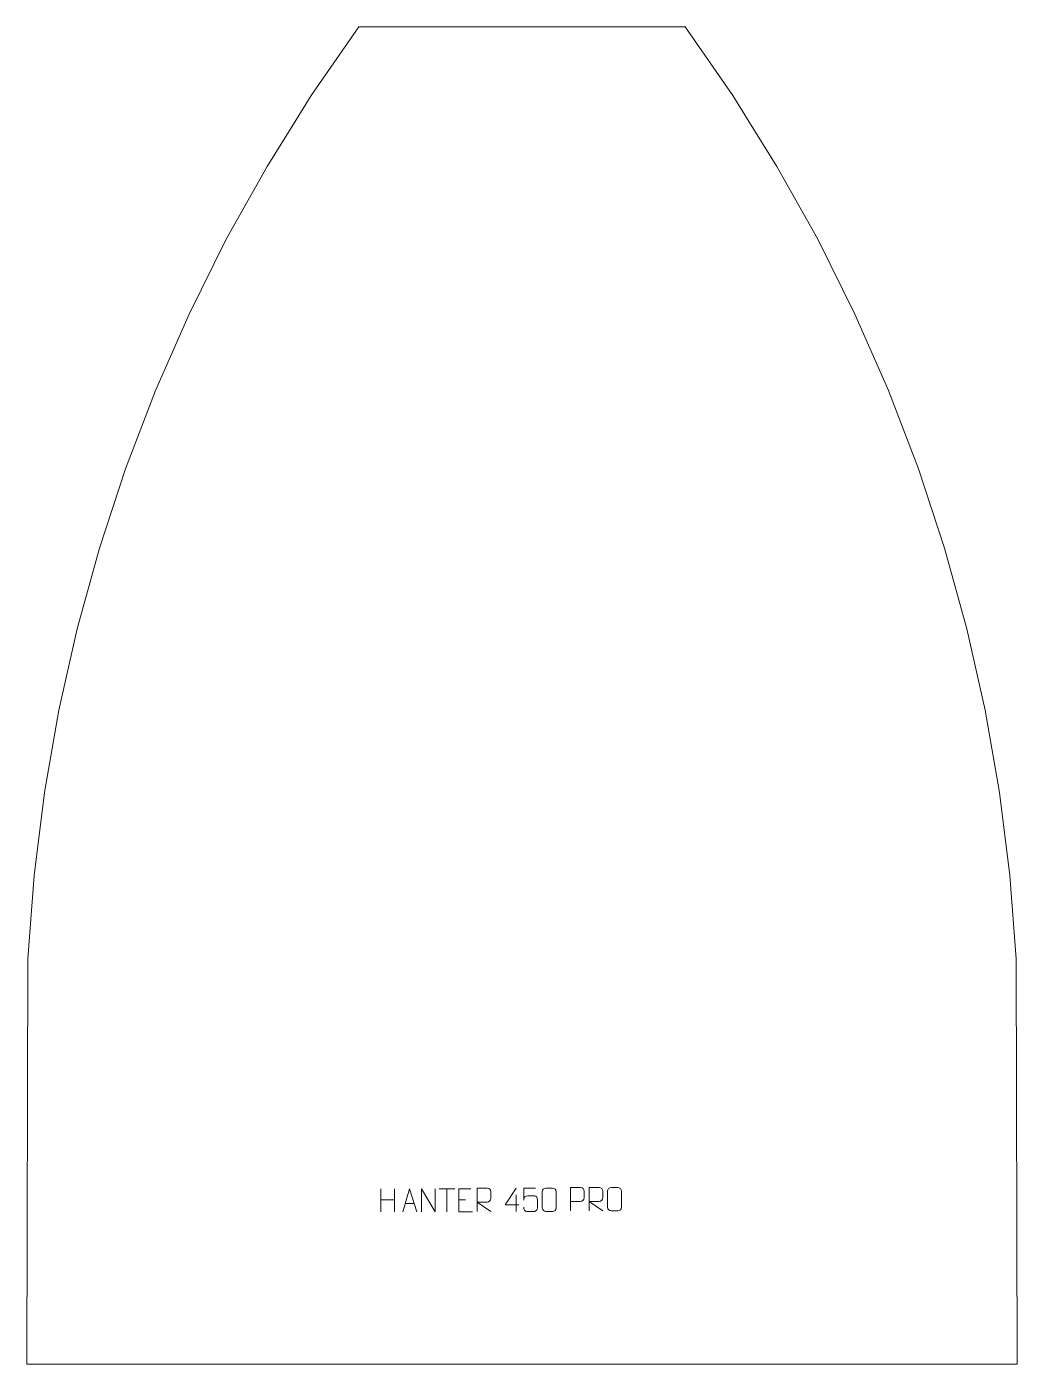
# Model space of a CAD drawing. Header units: millimetres. Extents: x -507 to 556, y 535 to 1970.
import ezdxf

# ---------------------------------------------------------------- set-up
doc = ezdxf.new("R2010")
doc.units = ezdxf.units.MM
doc.header["$MEASUREMENT"] = 0
doc.layers.add('layer 1', color=7, linetype='Continuous')

msp = doc.modelspace()

# ---------------------------------------------------------------- linework, layer by layer
at = {"layer": 'layer 1', "color": 242, "lineweight": 9}
msp.add_open_spline([(-150.5903, 1969.5273), (-150.5903, 1969.5273), (199.4116, 1969.5273), (199.4116, 1969.5273), (199.4116, 1969.5273), (199.4116, 1969.5273), (250.4813, 1895.8254), (250.4813, 1895.8254), (250.4813, 1895.8254), (250.4813, 1895.8254), (266.8889, 1869.5275), (266.8889, 1869.5275), (266.8889, 1869.5275), (266.8889, 1869.5275), (297.9493, 1819.7519), (297.9493, 1819.7519), (297.9493, 1819.7519), (297.9493, 1819.7519), (341.7004, 1741.4853), (341.7004, 1741.4853), (341.7004, 1741.4853), (341.7004, 1741.4853), (381.6394, 1661.2039), (381.6394, 1661.2039), (381.6394, 1661.2039), (381.6394, 1661.2039), (417.6718, 1579.0924), (417.6718, 1579.0924), (417.6718, 1579.0924), (417.6718, 1579.0924), (449.7107, 1495.3477), (449.7107, 1495.3477), (449.7107, 1495.3477), (449.7107, 1495.3477), (477.6902, 1410.1553), (477.6902, 1410.1553), (477.6902, 1410.1553), (477.6902, 1410.1553), (501.533, 1323.7142), (501.533, 1323.7142), (501.533, 1323.7142), (501.533, 1323.7142), (521.1969, 1236.2308), (521.1969, 1236.2308), (521.1969, 1236.2308), (521.1969, 1236.2308), (536.627, 1147.8987), (536.627, 1147.8987), (536.627, 1147.8987), (536.627, 1147.8987), (547.7947, 1058.9305), (547.7947, 1058.9305), (547.7947, 1058.9305), (547.7947, 1058.9305), (554.669, 969.5261), (554.669, 969.5261), (554.669, 969.5261), (554.669, 969.5261), (555.7898, 534.5287), (555.7898, 534.5287), (555.7898, 534.5287), (555.7898, 534.5287), (-506.9685, 534.5287), (-506.9685, 534.5287), (-506.9685, 534.5287), (-506.9685, 534.5287), (-505.8487, 969.5261), (-505.8487, 969.5261), (-505.8487, 969.5261), (-505.8487, 969.5261), (-498.9735, 1058.9305), (-498.9735, 1058.9305), (-498.9735, 1058.9305), (-498.9735, 1058.9305), (-487.8068, 1147.8987), (-487.8068, 1147.8987), (-487.8068, 1147.8987), (-487.8068, 1147.8987), (-472.3766, 1236.2308), (-472.3766, 1236.2308), (-472.3766, 1236.2308), (-472.3766, 1236.2308), (-452.7169, 1323.7142), (-452.7169, 1323.7142), (-452.7169, 1323.7142), (-452.7169, 1323.7142), (-428.8689, 1410.1553), (-428.8689, 1410.1553), (-428.8689, 1410.1553), (-428.8689, 1410.1553), (-400.8935, 1495.3477), (-400.8935, 1495.3477), (-400.8935, 1495.3477), (-400.8935, 1495.3477), (-368.8515, 1579.0924), (-368.8515, 1579.0924), (-368.8515, 1579.0924), (-368.8515, 1579.0924), (-332.8192, 1661.2039), (-332.8192, 1661.2039), (-332.8192, 1661.2039), (-332.8192, 1661.2039), (-292.8832, 1741.4853), (-292.8832, 1741.4853), (-292.8832, 1741.4853), (-292.8832, 1741.4853), (-249.1291, 1819.7519), (-249.1291, 1819.7519), (-249.1291, 1819.7519), (-249.1291, 1819.7519), (-218.0687, 1869.5275), (-218.0687, 1869.5275), (-218.0687, 1869.5275), (-218.0687, 1869.5275), (-201.66, 1895.8254), (-201.66, 1895.8254), (-201.66, 1895.8254), (-201.66, 1895.8254), (-150.5903, 1969.5273), (-150.5903, 1969.5273)], degree=3, knots=[0, 0, 0, 0, 0.032258065, 0.032258065, 0.032258065, 0.032258065, 0.064516129, 0.064516129, 0.064516129, 0.064516129, 0.096774194, 0.096774194, 0.096774194, 0.096774194, 0.129032258, 0.129032258, 0.129032258, 0.129032258, 0.161290323, 0.161290323, 0.161290323, 0.161290323, 0.193548387, 0.193548387, 0.193548387, 0.193548387, 0.225806452, 0.225806452, 0.225806452, 0.225806452, 0.258064516, 0.258064516, 0.258064516, 0.258064516, 0.290322581, 0.290322581, 0.290322581, 0.290322581, 0.322580645, 0.322580645, 0.322580645, 0.322580645, 0.35483871, 0.35483871, 0.35483871, 0.35483871, 0.387096774, 0.387096774, 0.387096774, 0.387096774, 0.419354839, 0.419354839, 0.419354839, 0.419354839, 0.451612903, 0.451612903, 0.451612903, 0.451612903, 0.483870968, 0.483870968, 0.483870968, 0.483870968, 0.516129032, 0.516129032, 0.516129032, 0.516129032, 0.548387097, 0.548387097, 0.548387097, 0.548387097, 0.580645161, 0.580645161, 0.580645161, 0.580645161, 0.612903226, 0.612903226, 0.612903226, 0.612903226, 0.64516129, 0.64516129, 0.64516129, 0.64516129, 0.677419355, 0.677419355, 0.677419355, 0.677419355, 0.709677419, 0.709677419, 0.709677419, 0.709677419, 0.741935484, 0.741935484, 0.741935484, 0.741935484, 0.774193548, 0.774193548, 0.774193548, 0.774193548, 0.806451613, 0.806451613, 0.806451613, 0.806451613, 0.838709677, 0.838709677, 0.838709677, 0.838709677, 0.870967742, 0.870967742, 0.870967742, 0.870967742, 0.903225806, 0.903225806, 0.903225806, 0.903225806, 0.935483871, 0.935483871, 0.935483871, 0.935483871, 1, 1, 1, 1], dxfattribs=at)
at = {"layer": 'layer 1', "color": 250, "lineweight": 9}
for points in [[(-127.1701, 722.8615), (-127.1701, 722.8615), (-127.1701, 698.084), (-127.1701, 698.084)], [(-112.5268, 722.8615), (-112.5268, 722.8615), (-112.5268, 697.908), (-112.5268, 697.908)], [(-64.557, 722.838), (-64.557, 722.838), (-47.5698, 722.838), (-47.5698, 722.838)], [(-56.0632, 697.908), (-56.0632, 697.908), (-56.0632, 722.8615), (-56.0632, 722.8615)], [(-127.1701, 710.9792), (-127.1701, 710.9792), (-112.5268, 710.9796), (-112.5268, 710.9796)], [(-100.8113, 707.1574), (-100.8113, 707.1574), (-91.3156, 707.1574), (-91.3156, 707.1574)], [(-43.4963, 710.9818), (-43.4963, 710.9818), (-36.3282, 710.9818), (-36.3282, 710.9818)], [(18.1385, 716.1595), (18.1385, 716.1595), (18.1385, 698.4948), (18.1385, 698.4948)]]:
    msp.add_open_spline(points, degree=3, dxfattribs=at)
for points, knots in [([(-103.5339, 697.908), (-103.5339, 697.908), (-96.1629, 722.8615), (-96.1629, 722.8615), (-96.1629, 722.8615), (-96.1629, 722.8615), (-88.593, 697.908), (-88.593, 697.908)], [0, 0, 0, 0, 0.333333333, 0.333333333, 0.333333333, 0.333333333, 1, 1, 1, 1]), ([(-83.3908, 697.908), (-83.3908, 697.908), (-83.3908, 722.8615), (-83.3908, 722.8615), (-83.3908, 722.8615), (-83.3908, 722.8615), (-68.736, 697.908), (-68.736, 697.908), (-68.736, 697.908), (-68.736, 697.908), (-68.736, 722.8615), (-68.736, 722.8615)], [0, 0, 0, 0, 0.25, 0.25, 0.25, 0.25, 0.5, 0.5, 0.5, 0.5, 1, 1, 1, 1]), ([(-30.6224, 722.8615), (-30.6224, 722.8615), (-43.4963, 722.8615), (-43.4963, 722.8615), (-43.4963, 722.8615), (-43.4963, 722.8615), (-43.4963, 697.9079), (-43.4963, 697.9079), (-43.4963, 697.9079), (-43.4963, 697.9079), (-28.6305, 697.9079), (-28.6305, 697.9079)], [0, 0, 0, 0, 0.25, 0.25, 0.25, 0.25, 0.5, 0.5, 0.5, 0.5, 1, 1, 1, 1]), ([(-23.6602, 698.5051), (-23.6602, 698.5051), (-23.6602, 723.4586), (-23.6602, 723.4586), (-23.6602, 723.4586), (-20.0654, 723.4586), (-16.4699, 723.4586), (-12.8747, 723.4586), (-12.8747, 723.4586), (-10.5494, 723.4209), (-8.9921, 721.9309), (-8.9962, 719.5645), (-8.9962, 719.5645), (-8.9966, 717.529), (-8.9966, 714.4696), (-8.9962, 712.4336), (-8.9962, 712.4336), (-9.0027, 710.5581), (-10.815, 708.6163), (-12.8245, 708.5972), (-12.8245, 708.5972), (-12.8245, 708.5972), (-23.6602, 708.5972), (-23.6602, 708.5972), (-23.6602, 708.5972), (-23.6602, 708.5972), (-9.0055, 698.5051), (-9.0055, 698.5051)], [0, 0, 0, 0, 0.125, 0.125, 0.125, 0.125, 0.25, 0.25, 0.25, 0.25, 0.375, 0.375, 0.375, 0.375, 0.5, 0.5, 0.5, 0.5, 0.625, 0.625, 0.625, 0.625, 0.75, 0.75, 0.75, 0.75, 1, 1, 1, 1]), ([(21.0826, 705.3984), (21.0826, 705.3984), (6.2609, 705.3984), (6.2609, 705.3984), (6.2609, 705.3984), (6.2609, 705.3984), (18.1385, 723.4689), (18.1385, 723.4689)], [0, 0, 0, 0, 0.333333333, 0.333333333, 0.333333333, 0.333333333, 1, 1, 1, 1]), ([(39.0658, 723.4366), (39.0658, 723.4366), (26.2141, 723.4366), (26.2141, 723.4366), (26.2141, 723.4366), (26.2144, 719.206), (26.2144, 714.9751), (26.2141, 710.7439), (26.2141, 710.7439), (26.2138, 714.054), (27.8448, 715.1258), (30.6568, 715.1863), (30.6568, 715.1863), (33.0964, 715.1866), (35.5359, 715.1866), (37.9751, 715.1863), (37.9751, 715.1863), (39.6249, 715.1931), (41.0998, 712.8126), (41.1283, 710.7439), (41.1283, 710.7439), (41.128, 708.1566), (41.128, 705.569), (41.1283, 702.9813), (41.1283, 702.9813), (41.1745, 701.0219), (39.6751, 698.5856), (38.0492, 698.5271), (38.0492, 698.5271), (36.0927, 698.5274), (31.1977, 698.5274), (29.2407, 698.5271), (29.2407, 698.5271), (27.3952, 698.5183), (26.2881, 700.4831), (26.2673, 703.0342)], [0, 0, 0, 0, 0.1, 0.1, 0.1, 0.1, 0.2, 0.2, 0.2, 0.2, 0.3, 0.3, 0.3, 0.3, 0.4, 0.4, 0.4, 0.4, 0.5, 0.5, 0.5, 0.5, 0.6, 0.6, 0.6, 0.6, 0.7, 0.7, 0.7, 0.7, 0.8, 0.8, 0.8, 0.8, 1, 1, 1, 1]), ([(50.091, 723.4811), (52.4571, 723.4811), (54.8236, 723.4811), (57.1901, 723.4811), (57.1901, 723.4811), (59.1706, 723.5167), (61.1966, 722.0224), (61.2237, 719.5803), (61.2237, 719.5803), (61.2233, 713.8229), (61.2233, 708.0651), (61.2237, 702.3069), (61.2237, 702.3069), (61.0816, 699.9793), (59.3752, 698.497), (57.1901, 698.4862), (57.1901, 698.4862), (54.8177, 698.4866), (52.4453, 698.4866), (50.0733, 698.4862), (50.0733, 698.4862), (48.1148, 698.3806), (46.1084, 700.2685), (46.1198, 702.2895), (46.1198, 702.2895), (46.1202, 708.0701), (46.1202, 713.8504), (46.1198, 719.6302), (46.1198, 719.6302), (46.1241, 721.7722), (47.9012, 723.4947), (50.091, 723.4811)], [0, 0, 0, 0, 0.111111111, 0.111111111, 0.111111111, 0.111111111, 0.222222222, 0.222222222, 0.222222222, 0.222222222, 0.333333333, 0.333333333, 0.333333333, 0.333333333, 0.444444444, 0.444444444, 0.444444444, 0.444444444, 0.555555556, 0.555555556, 0.555555556, 0.555555556, 0.666666667, 0.666666667, 0.666666667, 0.666666667, 0.777777778, 0.777777778, 0.777777778, 0.777777778, 1, 1, 1, 1]), ([(76.429, 699.0997), (76.429, 699.0997), (76.429, 724.0533), (76.429, 724.0533), (76.429, 724.0533), (80.024, 724.0533), (83.6193, 724.0533), (87.2147, 724.0533), (87.2147, 724.0533), (89.5399, 724.0154), (91.0973, 722.5253), (91.0931, 720.1592), (91.0931, 720.1592), (91.0927, 718.1235), (91.0927, 715.0642), (91.0931, 713.0282), (91.0931, 713.0282), (91.0866, 711.1528), (89.2744, 709.2109), (87.2648, 709.1918), (87.2648, 709.1918), (87.2648, 709.1918), (76.429, 709.1918), (76.429, 709.1918)], [0, 0, 0, 0, 0.142857143, 0.142857143, 0.142857143, 0.142857143, 0.285714286, 0.285714286, 0.285714286, 0.285714286, 0.428571429, 0.428571429, 0.428571429, 0.428571429, 0.571428571, 0.571428571, 0.571428571, 0.571428571, 0.714285714, 0.714285714, 0.714285714, 0.714285714, 1, 1, 1, 1]), ([(96.4291, 699.0998), (96.4291, 699.0998), (96.4291, 724.0533), (96.4291, 724.0533), (96.4291, 724.0533), (100.0239, 724.0533), (103.6194, 724.0533), (107.2146, 724.0533), (107.2146, 724.0533), (109.5399, 724.0156), (111.0972, 722.5256), (111.0931, 720.1592), (111.0931, 720.1592), (111.0927, 718.1237), (111.0927, 715.0643), (111.0931, 713.0283), (111.0931, 713.0283), (111.0866, 711.1528), (109.2743, 709.211), (107.2648, 709.1919), (107.2648, 709.1919), (107.2648, 709.1919), (96.4291, 709.1919), (96.4291, 709.1919), (96.4291, 709.1919), (96.4291, 709.1919), (111.0838, 699.0998), (111.0838, 699.0998)], [0, 0, 0, 0, 0.125, 0.125, 0.125, 0.125, 0.25, 0.25, 0.25, 0.25, 0.375, 0.375, 0.375, 0.375, 0.5, 0.5, 0.5, 0.5, 0.625, 0.625, 0.625, 0.625, 0.75, 0.75, 0.75, 0.75, 1, 1, 1, 1]), ([(120.1804, 724.0758), (122.5465, 724.0758), (124.913, 724.0758), (127.2795, 724.0758), (127.2795, 724.0758), (129.26, 724.1114), (131.286, 722.6171), (131.3131, 720.175), (131.3131, 720.175), (131.3127, 714.4176), (131.3127, 708.6598), (131.3131, 702.9016), (131.3131, 702.9016), (131.171, 700.574), (129.4646, 699.0917), (127.2795, 699.0809), (127.2795, 699.0809), (124.9071, 699.0813), (122.5347, 699.0813), (120.1627, 699.0809), (120.1627, 699.0809), (118.2042, 698.9753), (116.1978, 700.8632), (116.2092, 702.8842), (116.2092, 702.8842), (116.2096, 708.6648), (116.2096, 714.4451), (116.2092, 720.2249), (116.2092, 720.2249), (116.2135, 722.3669), (117.9906, 724.0894), (120.1804, 724.0758)], [0, 0, 0, 0, 0.111111111, 0.111111111, 0.111111111, 0.111111111, 0.222222222, 0.222222222, 0.222222222, 0.222222222, 0.333333333, 0.333333333, 0.333333333, 0.333333333, 0.444444444, 0.444444444, 0.444444444, 0.444444444, 0.555555556, 0.555555556, 0.555555556, 0.555555556, 0.666666667, 0.666666667, 0.666666667, 0.666666667, 0.777777778, 0.777777778, 0.777777778, 0.777777778, 1, 1, 1, 1])]:
    msp.add_open_spline(points, degree=3, knots=knots, dxfattribs=at)

doc.saveas('drawing.dxf')
